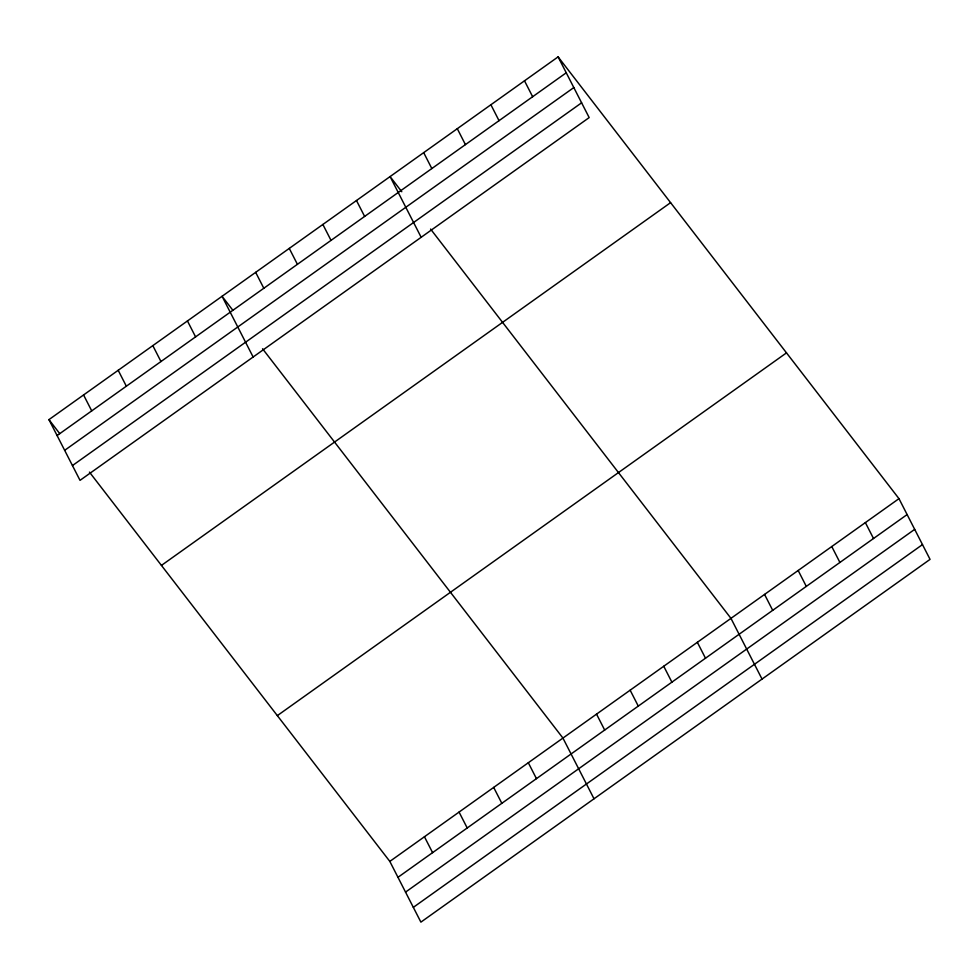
<?xml version="1.0" encoding="UTF-8"?>
<svg xmlns="http://www.w3.org/2000/svg" width="979" height="979" viewBox="0 0 979 979"><rect width="100%" height="100%" fill="white"/><g stroke="black" fill="none" stroke-linecap="round" stroke-linejoin="round"><path stroke-width="1.47" d="M558.103 56.868L589.174 117.59L80.021 480.346L48.95 419.624L558.103 56.868L898.979 498.654L930.05 559.376L420.897 922.132L389.826 861.41L89.444 472.111M57.1 435.545L566.241 72.789M64.663 450.328L573.816 87.572M72.458 465.563L581.612 102.807M161.437 565.409L670.591 202.653M277.338 715.625L786.492 352.868M389.826 861.41L898.979 498.654M397.963 877.319L907.117 514.575M405.539 892.114L914.692 529.358M413.334 907.349L922.487 544.593M401.782 191.737L390.083 176.575L421.154 237.297M430.576 229.062L730.958 618.361L762.029 679.083M232.855 310.282L222.062 296.282L253.133 357.017M262.556 348.769L562.937 738.068L594.008 798.791M48.95 419.624L59.743 433.624M865.375 522.59L873.513 538.511M831.771 546.539L839.909 562.448M798.166 570.476L806.304 586.397M524.499 80.804L532.637 96.725M764.562 594.424L772.7 610.333M490.895 104.753L499.033 120.674M457.291 128.69L465.429 144.611M697.354 642.297L705.492 658.218M423.687 152.638L431.825 168.547M663.75 666.246L671.888 682.167M630.146 690.183L638.284 706.104M356.478 200.524L364.629 216.432M596.541 714.132L604.679 730.04M322.874 224.46L331.024 240.381M289.27 248.397L297.42 264.318M528.317 762.739L536.455 778.66M255.666 272.346L263.816 288.267M493.685 787.41L501.835 803.318M459.065 812.068L467.216 827.989M187.442 320.953L195.58 336.874M424.445 836.739L432.596 852.66M152.822 345.624L160.96 361.532M118.19 370.282L126.34 386.203M83.57 394.953L91.72 410.874"/></g></svg>
